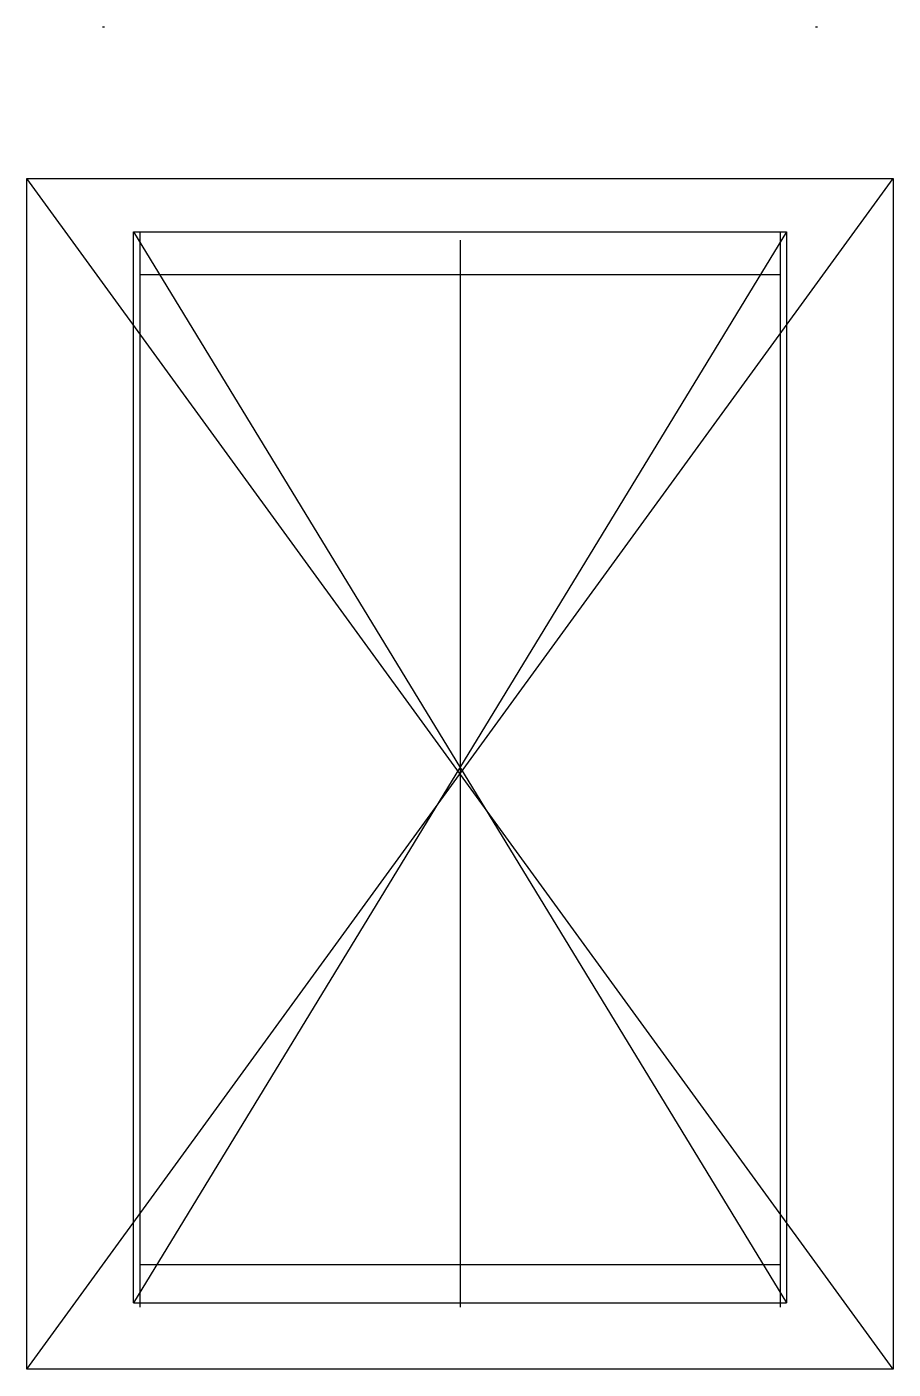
# Model space of a CAD drawing. Header units: millimetres. Extents: x -41 to 41, y -76 to 50.
import ezdxf

# ---------------------------------------------------------------- set-up
doc = ezdxf.new("R2010")
doc.units = ezdxf.units.MM
doc.layers.get('0').update_dxf_attribs({"linetype": 'CONTINUOUS'})

msp = doc.modelspace()

# ---------------------------------------------------------------- linework, layer by layer
for p, q in [((-33.5, 50), (-33.33, 50)), ((33.33, 50), (33.5, 50)), ((40.6, -75.8), (-40.6, 35.8)), ((-40.6, -75.8), (40.6, 35.8)), ((-30.6, 30.8), (30.6, -69.6)), ((-30, 30.8), (-30, -70)), ((30, 30.8), (30, -70)), ((30.6, 30.8), (30.6, -69.6)), ((0, 30), (0, -70)), ((-30, 26.8), (30, 26.8)), ((-30, -66), (30, -66)), ((-30.6, -69.6), (30.6, -69.6))]:
    msp.add_line(p, q)
for points in [[(40.6, -75.8), (-40.6, -75.8), (-40.6, 35.8), (40.6, 35.8)], [(-30.6, 30.8), (30.6, 30.8), (-30.6, -69.6)]]:
    msp.add_lwpolyline(points, close=True)

doc.saveas('drawing.dxf')
